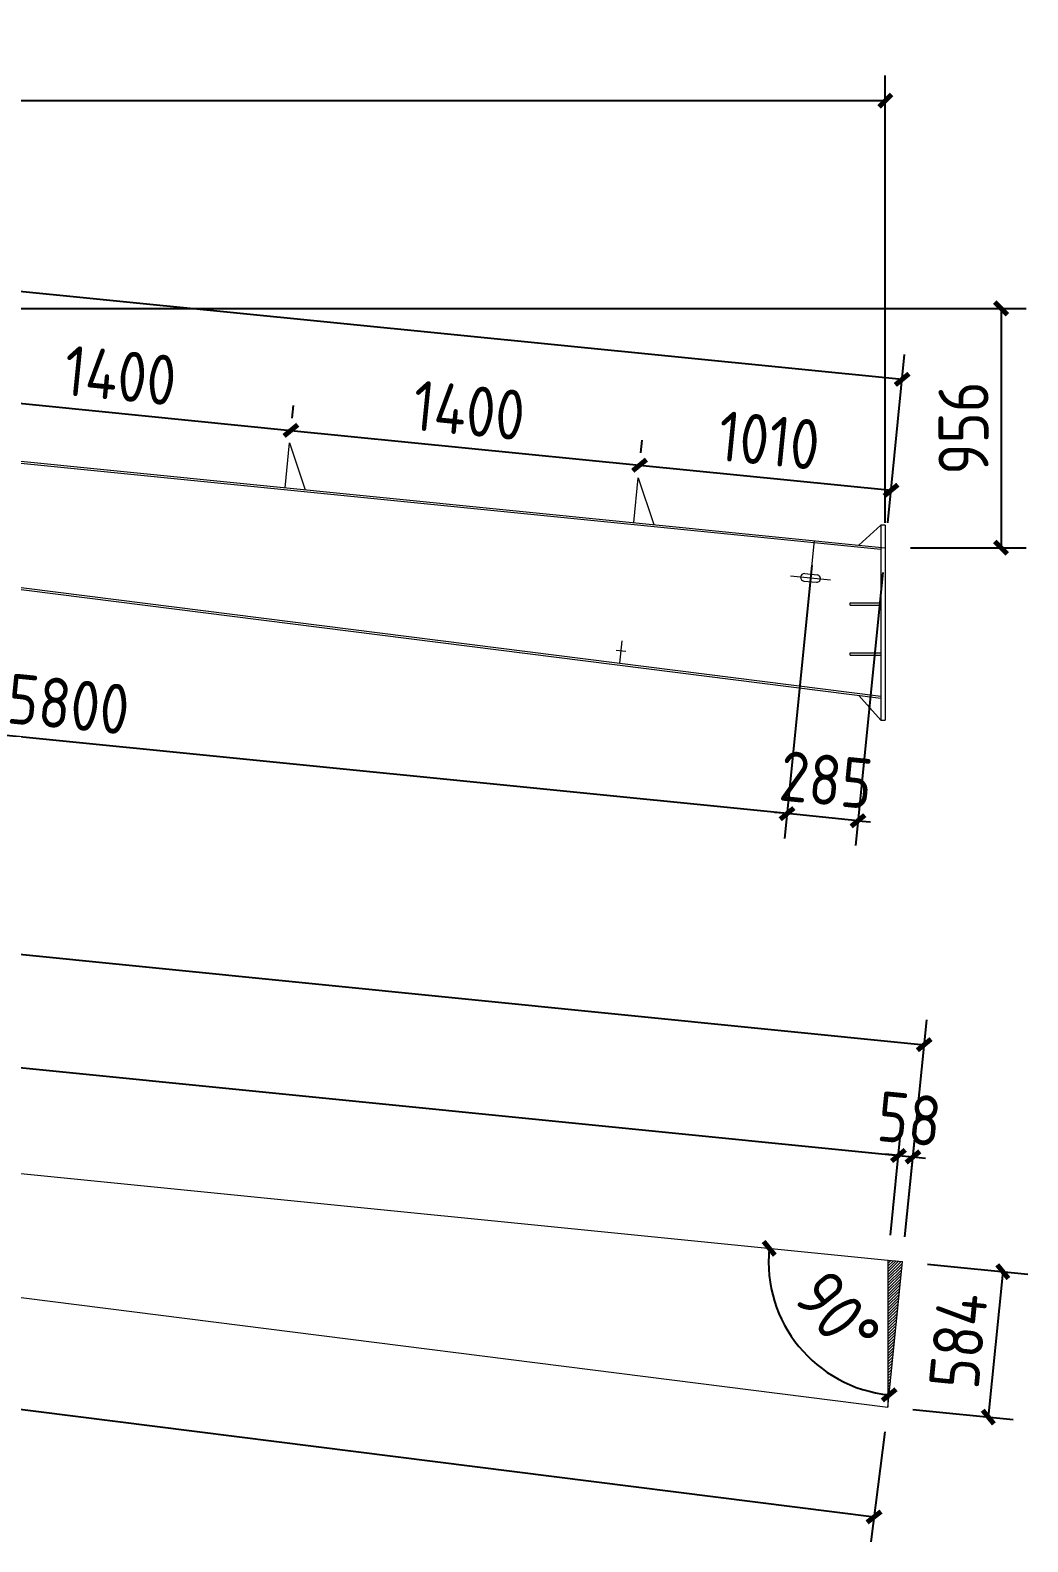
# Model space of a CAD drawing. Extents: x 485428 to 797698, y 56414 to 211814.
# Drawn here: x 755900 to 759885, y 138213 to 144254 of the extents above; entities that cross this region are included whole.
import ezdxf

# ---------------------------------------------------------------- set-up
doc = ezdxf.new("R2010")
doc.units = 0
doc.header["$LTSCALE"] = 1000
doc.header["$MEASUREMENT"] = 0
doc.styles.get("Standard").update_dxf_attribs({"font": 'gbenor.shx', "bigfont": 'gbcbig.shx'})
doc.dimstyles.get("Standard").update_dxf_attribs({"dimscale": 100, "dimtxt": 2, "dimasz": 0.4, "dimexe": 0.5, "dimexo": 1, "dimgap": 0.5, "dimtad": 1, "dimdec": 0, "dimzin": 0, "dimdsep": 46, "dimtxsty": 'Standard', "dimblk": 'ARCHTICK', "dimcen": 0.09, "dimadec": 0, "dimazin": 0, "dimtfac": 1, "dimtdec": 0, "dimtix": 1, "dimtmove": 2, "dimatfit": 3, "dimfxl": 1, "dimtolj": 1, "dimtzin": 0, "dimarcsym": 0})

# ---------------------------------------------------------------- blocks, each defined once
blk = doc.blocks.new('_ArchTick')
at = {"color": 0, "linetype": 'ByBlock', "const_width": 0.4}
blk.add_lwpolyline([(-0.5, -0.5), (0.5, 0.5)], dxfattribs=at)
blk = doc.blocks.new('*D2267')
at = {"color": 3, "lineweight": -2}
for p, q in [((755553.2, 142843.4), (755558.3, 142893.6)), ((755548.3, 142794.1), (756941.4, 142654.8)), ((756946.3, 142704.1), (756951.3, 142754.3))]:
    blk.add_line(p, q, dxfattribs=at)
at = {"layer": 'Defpoints', "color": 0}
for p in [(755543.3, 142743.9), (756941.4, 142654.8), (756936.3, 142604.6)]:
    blk.add_point(p, dxfattribs=at)
at = {"color": 3, "lineweight": -2, "xscale": 50, "yscale": 50, "zscale": 50}
for p, rotation in [((755548.3, 142794.1), 174.2894068625286), ((756941.4, 142654.8), 354.2894068625286)]:
    blk.add_blockref('_ArchTick', p, dxfattribs=dict(at, rotation=rotation))
at = {"color": 0, "lineweight": 15, "insert": (756259.8, 142873.7), "char_height": 200, "attachment_point": 5, "rotation": 354.28941}
blk.add_mtext('\\A1;1400', dxfattribs=at)
blk = doc.blocks.new('*D2268')
at = {"color": 3, "lineweight": -2}
for p, q in [((756946.3, 142704.1), (756951.3, 142754.3)), ((756941.4, 142654.8), (758334.4, 142515.5)), ((758339.3, 142564.8), (758344.4, 142615))]:
    blk.add_line(p, q, dxfattribs=at)
at = {"layer": 'Defpoints', "color": 0}
for p in [(756936.3, 142604.6), (758334.4, 142515.5), (758329.4, 142465.3)]:
    blk.add_point(p, dxfattribs=at)
at = {"color": 3, "lineweight": -2, "xscale": 50, "yscale": 50, "zscale": 50}
for p, rotation in [((756941.4, 142654.8), 174.2894068625286), ((758334.4, 142515.5), 354.2894068625286)]:
    blk.add_blockref('_ArchTick', p, dxfattribs=dict(at, rotation=rotation))
at = {"color": 0, "lineweight": 15, "insert": (757652.8, 142734.4), "char_height": 200, "attachment_point": 5, "rotation": 354.28941}
blk.add_mtext('\\A1;1400', dxfattribs=at)
blk = doc.blocks.new('*D2269')
at = {"color": 3, "lineweight": -2}
for p, q in [((758339.3, 142564.8), (758344.4, 142615)), ((758334.4, 142515.5), (759339.1, 142415.1)), ((759326.1, 142285.2), (759349, 142514.6))]:
    blk.add_line(p, q, dxfattribs=at)
at = {"layer": 'Defpoints', "color": 0}
for p in [(758329.4, 142465.3), (759339.1, 142415.1), (759316.2, 142185.7)]:
    blk.add_point(p, dxfattribs=at)
at = {"color": 3, "lineweight": -2, "xscale": 50, "yscale": 50, "zscale": 50}
for p, rotation in [((758334.4, 142515.5), 174.2894068625286), ((759339.1, 142415.1), 354.2894068625286)]:
    blk.add_blockref('_ArchTick', p, dxfattribs=dict(at, rotation=rotation))
at = {"color": 0, "lineweight": 15, "insert": (758851.7, 142614.5), "char_height": 200, "attachment_point": 5, "rotation": 354.28941}
blk.add_mtext('\\A1;1010', dxfattribs=at)
blk = doc.blocks.new('*D2270')
at = {"color": 3, "lineweight": -2}
for p, q in [((749764.1, 143241.4), (749831.4, 143914.4)), ((749821.5, 143814.9), (759383.5, 142858.7)), ((759326.1, 142285.2), (759393.4, 142958.2))]:
    blk.add_line(p, q, dxfattribs=at)
at = {"layer": 'Defpoints', "color": 0}
for p in [(749754.2, 143141.9), (759383.5, 142858.7), (759316.2, 142185.7)]:
    blk.add_point(p, dxfattribs=at)
at = {"color": 3, "lineweight": -2, "xscale": 50, "yscale": 50, "zscale": 50}
for p, rotation in [((749821.5, 143814.9), 174.2894068624996), ((759383.5, 142858.7), 354.2894068624996)]:
    blk.add_blockref('_ArchTick', p, dxfattribs=dict(at, rotation=rotation))
at = {"color": 0, "lineweight": 15, "insert": (754617.4, 143486), "char_height": 200, "attachment_point": 5, "rotation": 354.28941}
blk.add_mtext('\\A1;9610', dxfattribs=at)
blk = doc.blocks.new('*D2213')
at = {"color": 3, "lineweight": -2}
for p, q in [((749854.2, 143141.9), (759878.6, 143141.9)), ((759778.6, 143141.9), (759778.6, 142185.7)), ((759416.2, 142185.7), (759878.6, 142185.7))]:
    blk.add_line(p, q, dxfattribs=at)
at = {"layer": 'Defpoints', "color": 0}
for p in [(749754.2, 143141.9), (759316.2, 142185.7), (759778.6, 142185.7)]:
    blk.add_point(p, dxfattribs=at)
at = {"color": 3, "lineweight": -2, "xscale": 50, "yscale": 50, "zscale": 50}
for p, rotation in [((759778.6, 143141.9), 90), ((759778.6, 142185.7), 270)]:
    blk.add_blockref('_ArchTick', p, dxfattribs=dict(at, rotation=rotation))
at = {"color": 0, "lineweight": 15, "insert": (759628.6, 142663.8), "char_height": 200, "attachment_point": 5, "rotation": 90}
blk.add_mtext('\\A1;956', dxfattribs=at)
blk = doc.blocks.new('*D2214')
at = {"color": 3, "lineweight": -2}
for p, q in [((749754.2, 143241.9), (749754.2, 144072.7)), ((759316.2, 142285.7), (759316.2, 144072.7)), ((749754.2, 143972.7), (759316.2, 143972.7))]:
    blk.add_line(p, q, dxfattribs=at)
at = {"layer": 'Defpoints', "color": 0}
for p in [(759316.2, 143972.7), (749754.2, 143141.9), (759316.2, 142185.7)]:
    blk.add_point(p, dxfattribs=at)
at = {"color": 3, "lineweight": -2, "xscale": 50, "yscale": 50, "zscale": 50, "rotation": 180}
blk.add_blockref('_ArchTick', (749754.2, 143972.7), dxfattribs=at)
at = {"color": 3, "lineweight": -2, "xscale": 50, "yscale": 50, "zscale": 50}
blk.add_blockref('_ArchTick', (759316.2, 143972.7), dxfattribs=at)
at = {"color": 0, "lineweight": 15, "insert": (754535.2, 144122.7), "char_height": 200, "attachment_point": 5}
blk.add_mtext('\\A1;9562', dxfattribs=at)
blk = doc.blocks.new('*D2271')
at = {"color": 3, "lineweight": -2}
for p, q in [((759022.7, 142114.6), (758913.6, 141023.3)), ((759306.2, 142086.2), (759197.1, 140995)), ((758923.6, 141122.8), (758873.8, 141127.8)), ((759207, 141094.5), (758923.6, 141122.8)), ((759207, 141094.5), (759256.8, 141089.5))]:
    blk.add_line(p, q, dxfattribs=at)
at = {"layer": 'Defpoints', "color": 0}
for p in [(759032.7, 142214.1), (759316.2, 142185.7), (758923.6, 141122.8)]:
    blk.add_point(p, dxfattribs=at)
at = {"color": 3, "lineweight": -2, "xscale": 50, "yscale": 50, "zscale": 50}
for p, rotation in [((758923.6, 141122.8), 354.2894068628696), ((759207, 141094.5), 174.2894068628696)]:
    blk.add_blockref('_ArchTick', p, dxfattribs=dict(at, rotation=rotation))
at = {"color": 0, "lineweight": 15, "insert": (759080.2, 141257.9), "char_height": 200, "attachment_point": 5, "rotation": 354.28941}
blk.add_mtext('\\A1;285', dxfattribs=at)
blk = doc.blocks.new('*D2272')
at = {"color": 3, "lineweight": -2}
for p, q in [((753251.5, 142691.7), (753142.4, 141600.4)), ((759022.7, 142114.6), (758913.6, 141023.3)), ((758923.6, 141122.8), (753152.3, 141699.9))]:
    blk.add_line(p, q, dxfattribs=at)
at = {"layer": 'Defpoints', "color": 0}
for p in [(753261.5, 142791.2), (759032.7, 142214.1), (753152.3, 141699.9)]:
    blk.add_point(p, dxfattribs=at)
at = {"color": 3, "lineweight": -2, "xscale": 50, "yscale": 50, "zscale": 50}
for p, rotation in [((753152.3, 141699.9), 174.2894068628434), ((758923.6, 141122.8), 354.2894068628434)]:
    blk.add_blockref('_ArchTick', p, dxfattribs=dict(at, rotation=rotation))
at = {"color": 0, "lineweight": 15, "insert": (756052.9, 141560.6), "char_height": 200, "attachment_point": 5, "rotation": 354.28941}
blk.add_mtext('\\A1;5800', dxfattribs=at)
blk = doc.blocks.new('*D2219')
at = {"color": 3, "lineweight": -2}
for p, q in [((749810.7, 140390.3), (749852.6, 140808.7)), ((749842.6, 140709.2), (759368.6, 139756.6)), ((759336.7, 139437.7), (759378.6, 139856.1))]:
    blk.add_line(p, q, dxfattribs=at)
at = {"layer": 'Defpoints', "color": 0}
for p in [(749800.8, 140290.8), (759368.6, 139756.6), (759326.8, 139338.2)]:
    blk.add_point(p, dxfattribs=at)
at = {"color": 3, "lineweight": -2, "xscale": 50, "yscale": 50, "zscale": 50}
for p, rotation in [((749842.6, 140709.2), 174.2894068625005), ((759368.6, 139756.6), 354.2894068625005)]:
    blk.add_blockref('_ArchTick', p, dxfattribs=dict(at, rotation=rotation))
at = {"color": 0, "lineweight": 15, "insert": (754621.2, 140388.7), "char_height": 200, "attachment_point": 5, "rotation": 354.28941}
blk.add_mtext('\\A1;上翼板 9574', dxfattribs=at)
blk = doc.blocks.new('*D2220')
at = {"color": 3, "lineweight": -2}
for p, q in [((759336.7, 139437.7), (759378.6, 139856.1)), ((759394.8, 139431.9), (759436.7, 139850.3)), ((759368.6, 139756.6), (759318.9, 139761.6)), ((759368.6, 139756.6), (759426.7, 139750.8)), ((759426.7, 139750.8), (759476.5, 139745.8))]:
    blk.add_line(p, q, dxfattribs=at)
at = {"layer": 'Defpoints', "color": 0}
for p in [(759426.7, 139750.8), (759326.8, 139338.2), (759384.9, 139332.4)]:
    blk.add_point(p, dxfattribs=at)
at = {"color": 3, "lineweight": -2, "xscale": 50, "yscale": 50, "zscale": 50}
for p, rotation in [((759368.6, 139756.6), 354.2894068625286), ((759426.7, 139750.8), 174.2894068625286)]:
    blk.add_blockref('_ArchTick', p, dxfattribs=dict(at, rotation=rotation))
at = {"color": 0, "lineweight": 15, "insert": (759412.6, 139903), "char_height": 200, "attachment_point": 5, "rotation": 354.28941}
blk.add_mtext('\\A1;58', dxfattribs=at)
blk = doc.blocks.new('*D2222')
at = {"color": 3, "lineweight": -2}
for p, q in [((749788.2, 139856), (749732.7, 139416.7)), ((749745.3, 139515.9), (759271.3, 138312)), ((759314.2, 138652.1), (759258.7, 138212.8))]:
    blk.add_line(p, q, dxfattribs=at)
at = {"layer": 'Defpoints', "color": 0}
for p in [(749800.8, 139955.2), (759326.8, 138751.3), (759271.3, 138312)]:
    blk.add_point(p, dxfattribs=at)
at = {"color": 3, "lineweight": -2, "xscale": 50, "yscale": 50, "zscale": 50}
for p, rotation in [((749745.3, 139515.9), 172.7974352009196), ((759271.3, 138312), 352.7974352009196)]:
    blk.add_blockref('_ArchTick', p, dxfattribs=dict(at, rotation=rotation))
at = {"color": 0, "lineweight": 15, "insert": (754527.9, 139069.3), "char_height": 200, "attachment_point": 5, "rotation": 352.79744}
blk.add_mtext('\\A1;下翼板 9602', dxfattribs=at)
blk = doc.blocks.new('*D2187')
at = {"color": 3, "lineweight": -2}
for p, q in [((749810.7, 140390.3), (749897.4, 141257.4)), ((749887.5, 141157.9), (759471.6, 140199.5)), ((759394.8, 139431.9), (759481.6, 140299))]:
    blk.add_line(p, q, dxfattribs=at)
at = {"layer": 'Defpoints', "color": 0}
for p in [(749800.8, 140290.8), (759471.6, 140199.5), (759384.9, 139332.4)]:
    blk.add_point(p, dxfattribs=at)
at = {"color": 3, "lineweight": -2, "xscale": 50, "yscale": 50, "zscale": 50}
for p, rotation in [((749887.5, 141157.9), 174.2894068625004), ((759471.6, 140199.5), 354.2894068625004)]:
    blk.add_blockref('_ArchTick', p, dxfattribs=dict(at, rotation=rotation))
at = {"color": 0, "lineweight": 15, "insert": (754695.1, 140834.5), "char_height": 200, "attachment_point": 5, "rotation": 354.28941}
blk.add_mtext('\\A1;腹板 9632', dxfattribs=at)
blk = doc.blocks.new('*D2223')
at = {"color": 0, "lineweight": -2}
blk.add_arc((749759, 139960.4), 150.4, 352.79744, 82.79744, dxfattribs=at)
at = {"layer": 'Defpoints', "color": 0}
for p in [(749800.8, 140290.8), (749897.7, 140018.7), (749759, 139960.4), (749800.8, 139955.2), (759326.8, 138751.3)]:
    blk.add_point(p, dxfattribs=at)
at = {"color": 0, "lineweight": -2, "xscale": 50, "yscale": 50, "zscale": 50}
for p, rotation in [((749777.9, 140109.6), 172.7974352009438), ((749908.2, 139941.6), 262.7974352009396)]:
    blk.add_blockref('_ArchTick', p, dxfattribs=dict(at, rotation=rotation))
at = {"color": 0, "lineweight": 15, "insert": (750035.9, 140175.2), "char_height": 200, "attachment_point": 5, "rotation": 307.79744}
blk.add_mtext('\\A1;90°', dxfattribs=at)
blk = doc.blocks.new('*D2224')
at = {"color": 0, "lineweight": -2}
blk.add_arc((759384.9, 139332.4), 535.1, 174.28941, 264.28941, dxfattribs=at)
at = {"layer": 'Defpoints', "color": 0}
for p in [(749800.8, 140290.8), (759326.8, 139338.2), (759384.9, 139332.4), (758897.2, 139112.3), (759326.8, 138751.3)]:
    blk.add_point(p, dxfattribs=at)
at = {"color": 0, "lineweight": -2, "xscale": 50, "yscale": 50, "zscale": 50}
for p, rotation in [((758852.5, 139385.6), 84.28940686250053), ((759331.7, 138800), 354.289406862494)]:
    blk.add_blockref('_ArchTick', p, dxfattribs=dict(at, rotation=rotation))
at = {"color": 0, "lineweight": 15, "insert": (759125.6, 139120.2), "char_height": 200, "attachment_point": 5, "rotation": 309.28941}
blk.add_mtext('\\A1;90°', dxfattribs=at)
blk = doc.blocks.new('*D2266')
at = {"color": 3, "lineweight": -2}
for p, q in [((759484.4, 139322.4), (759885.3, 139282.4)), ((759785.8, 139292.3), (759727.7, 138711.2)), ((759426.3, 138741.4), (759827.2, 138701.3))]:
    blk.add_line(p, q, dxfattribs=at)
at = {"layer": 'Defpoints', "color": 0}
for p in [(759384.9, 139332.4), (759326.8, 138751.3), (759727.7, 138711.2)]:
    blk.add_point(p, dxfattribs=at)
at = {"color": 3, "lineweight": -2, "xscale": 50, "yscale": 50, "zscale": 50}
for p, rotation in [((759785.8, 139292.3), 84.28940686249521), ((759727.7, 138711.2), 264.2894068624952)]:
    blk.add_blockref('_ArchTick', p, dxfattribs=dict(at, rotation=rotation))
at = {"color": 0, "lineweight": 15, "insert": (759607.5, 139016.7), "char_height": 200, "attachment_point": 5, "rotation": 84.28941}
blk.add_mtext('\\A1;584', dxfattribs=at)

msp = doc.modelspace()

# ---------------------------------------------------------------- hatches: boundary and pattern name
at = {"lineweight": 15}
h = msp.add_hatch(dxfattribs=at)
h.set_pattern_fill('ANSI31', color=256, scale=5, style=0)
h.set_pattern_definition([(45, (28.625, -10213.748), (-5.612660076, 5.612660076), [])])
h.paths.add_polyline_path([(749800.8, 140290.8), (749759, 139960.4), (749800.8, 139955.2)])
h.paths.add_polyline_path([(759326.8, 138751.3), (759384.9, 139332.4), (759326.8, 139338.2)])

# ---------------------------------------------------------------- linework, layer by layer
for p, q in [((749754.2, 143141.9), (759316.2, 142185.7)), ((749772.2, 143132.1), (759298.2, 142179.5)), ((749772.2, 142796.5), (759298.2, 141592.6)), ((749772.2, 142788.4), (759298.2, 141584.5)), ((759022.9, 142119.6), (759012, 142010.1)), ((758937.9, 142072.8), (759097.1, 142056.9)), ((758991.1, 142052.4), (759040.8, 142047.5)), ((758994.1, 142082.3), (759043.8, 142077.3)), ((758240.4, 141776.7), (758280.1, 141771.7)), ((749800.8, 140290.8), (759326.8, 139338.2)), ((749800.8, 139955.2), (759326.8, 138751.3)), ((759326.8, 139338.2), (759384.9, 139332.4)), ((759326.8, 138751.3), (759384.9, 139332.4))]:
    msp.add_line(p, q, dxfattribs=at)
at = {"color": 2, "lineweight": 15}
for p, q in [((756918.4, 142425.5), (756936.3, 142604.6)), ((756918.4, 142425.5), (756936.3, 142604.6)), ((756936.3, 142604.6), (756998, 142417.6)), ((758311.5, 142286.2), (758329.4, 142465.3)), ((758311.5, 142286.2), (758329.4, 142465.3)), ((758329.4, 142465.3), (758391.1, 142278.2)), ((759298.2, 142275.9), (759210.2, 142196.3)), ((759298.2, 142275.9), (759298.2, 141495.9)), ((759316.2, 142275.9), (759298.2, 142275.9)), ((759316.2, 142275.9), (759316.2, 141495.9)), ((759176.2, 141955.9), (759176.2, 141965.9)), ((759176.2, 141965.9), (759296.2, 141965.9)), ((759176.2, 141955.9), (759296.2, 141955.9)), ((758255.3, 141724.4), (758264.3, 141814)), ((759176.2, 141755.9), (759176.2, 141765.9)), ((759176.2, 141765.9), (759296.2, 141765.9)), ((759176.2, 141755.9), (759296.2, 141755.9)), ((759210.3, 141595.7), (759298.2, 141495.9)), ((759298.2, 141495.9), (759316.2, 141495.9)), ((759326.8, 139338.2), (759326.8, 138751.3))]:
    msp.add_line(p, q, dxfattribs=at)
at = {"color": 1, "lineweight": 15}
msp.add_line((758989.4, 141781), (759032.7, 142214.1), dxfattribs=at)
at = {"lineweight": 15}
for centre, start, end in [((758992.6, 142067.4), 84.28941, 264.28941), ((759042.3, 142062.4), 264.28941, 84.28941)]:
    msp.add_arc(centre, 15, start, end, dxfattribs=at)

# ---------------------------------------------------------------- dimensions: what is measured, and where the dimension line sits
dim = msp.add_linear_dim(base=(759316.2, 143972.7), p1=(749754.2, 143141.9), p2=(759316.2, 142185.7), dimstyle='Standard', override={"dimtxt": 2, "dimasz": 0.5, "dimexe": 1, "dimexo": 1, "dimclrd": 3, "dimclre": 3}, dxfattribs=at)
dim.commit()
dim.dimension.update_dxf_attribs({"geometry": '*D2214', "text_midpoint": (754535.2, 144122.7)})
for p1, p2, distance, picture, middle in [((749754.2, 143141.9), (759316.2, 142185.7), 676.3, '*D2270', (754617.4, 143486)), ((759316.2, 142185.7), (759032.7, 142214.1), 1096.7, '*D2271', (759080.2, 141257.9)), ((759384.9, 139332.4), (759326.8, 138751.3), 402.9, '*D2266', (759607.5, 139016.7))]:
    dim = msp.add_aligned_dim(p1=p1, p2=p2, distance=distance, dimstyle='Standard', override={"dimtxt": 2, "dimasz": 0.5, "dimexe": 1, "dimexo": 1, "dimclrd": 3, "dimclre": 3}, dxfattribs=at)
    dim.commit()
    dim.dimension.update_dxf_attribs({"geometry": picture, "text_midpoint": middle})
for base, p1, p2, angle, picture, middle in [((759778.6, 142185.7), (749754.2, 143141.9), (759316.2, 142185.7), 90, '*D2213', (759628.6, 142663.8)), ((756941.4, 142654.8), (755543.3, 142743.9), (756936.3, 142604.6), 174.28941, '*D2267', (756259.8, 142873.7)), ((758334.4, 142515.5), (756936.3, 142604.6), (758329.4, 142465.3), 174.28941, '*D2268', (757652.8, 142734.4)), ((753152.3, 141699.9), (759032.7, 142214.1), (753261.5, 142791.2), 354.28941, '*D2272', (756052.9, 141560.6)), ((759339.1, 142415.1), (758329.4, 142465.3), (759316.2, 142185.7), 174.28941, '*D2269', (758851.7, 142614.5)), ((759426.7, 139750.8), (759326.8, 139338.2), (759384.9, 139332.4), 174.28941, '*D2220', (759412.6, 139903))]:
    dim = msp.add_linear_dim(base=base, p1=p1, p2=p2, angle=angle, dimstyle='Standard', override={"dimtxt": 2, "dimasz": 0.5, "dimexe": 1, "dimexo": 1, "dimclrd": 3, "dimclre": 3}, dxfattribs=at)
    dim.commit()
    dim.dimension.update_dxf_attribs({"geometry": picture, "text_midpoint": middle})
for p2, distance, text, picture, middle in [((759384.9, 139332.4), 871.4, '腹板 9632', '*D2187', (754695.1, 140834.5)), ((759326.8, 139338.2), 420.5, '上翼板 9574', '*D2219', (754621.2, 140388.7))]:
    dim = msp.add_aligned_dim(p1=(749800.8, 140290.8), p2=p2, distance=distance, text=text, dimstyle='Standard', override={"dimtxt": 2, "dimasz": 0.5, "dimexe": 1, "dimexo": 1, "dimclrd": 3, "dimclre": 3}, dxfattribs=at)
    dim.commit()
    dim.dimension.update_dxf_attribs({"geometry": picture, "text_midpoint": middle})
at = {"color": 1, "lineweight": 15}
for base, line1, line2, picture, middle in [((749897.7, 140018.7), ((749800.8, 139955.2), (759326.8, 138751.3)), ((749800.8, 140290.8), (749759, 139960.4)), '*D2223', (750035.9, 140175.2)), ((758897.2, 139112.3), ((759326.8, 138751.3), (759384.9, 139332.4)), ((749800.8, 140290.8), (759326.8, 139338.2)), '*D2224', (759125.6, 139120.2))]:
    dim = msp.add_angular_dim_2l(base=base, line1=line1, line2=line2, dimstyle='Standard', override={"dimtxt": 2, "dimasz": 0.5, "dimgap": 1}, dxfattribs=at)
    dim.commit()
    dim.dimension.update_dxf_attribs({"geometry": picture, "text_midpoint": middle})
at = {"lineweight": 15}
dim = msp.add_linear_dim(base=(759271.3, 138312), p1=(749800.8, 139955.2), p2=(759326.8, 138751.3), angle=172.79744, text='下翼板 9602', dimstyle='Standard', override={"dimtxt": 2, "dimasz": 0.5, "dimexe": 1, "dimexo": 1, "dimclrd": 3, "dimclre": 3}, dxfattribs=at)
dim.commit()
dim.dimension.update_dxf_attribs({"geometry": '*D2222', "text_midpoint": (754527.9, 139069.3)})

doc.saveas('drawing.dxf')
